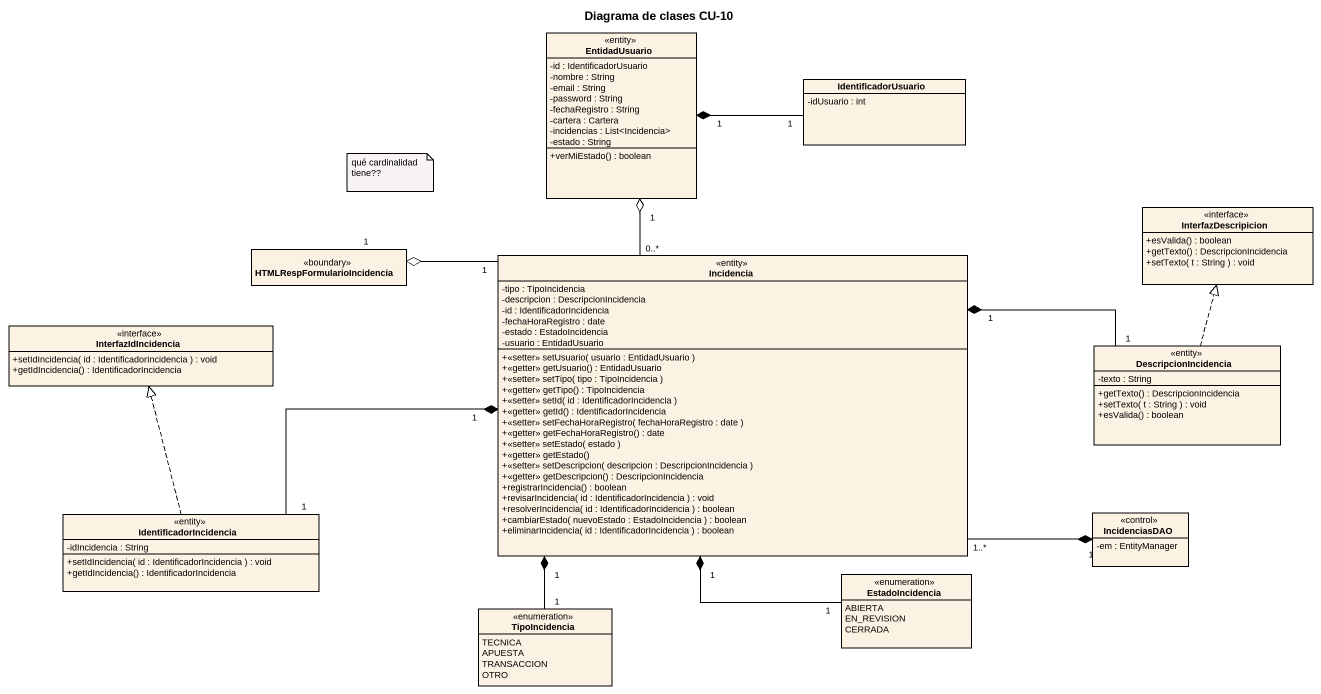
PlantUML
@startuml
title Diagrama de clases CU-10
hide circle
hide empty members
skinparam classAttributeIconSize 0
class EntidadUsuario <<entity>> {
  -id : IdentificadorUsuario
  -nombre : String
  -email : String
  -password : String
  -fechaRegistro : String
  -cartera : Cartera
  -incidencias : List<Incidencia>
  -estado : String
  +verMiEstado() : boolean
}
class IdentificadorUsuario {
  -idUsuario : int
}
interface InterfazDescripicion {
  +esValida() : boolean
  +getTexto() : DescripcionIncidencia
  +setTexto( t : String ) : void
}
class HTMLRespFormularioIncidencia <<boundary>>
class Incidencia <<entity>> {
  -tipo : TipoIncidencia
  -descripcion : DescripcionIncidencia
  -id : IdentificadorIncidencia
  -fechaHoraRegistro : date
  -estado : EstadoIncidencia
  -usuario : EntidadUsuario
  +<<setter>> setUsuario( usuario : EntidadUsuario )
  +<<getter>> getUsuario() : EntidadUsuario
  +<<setter>> setTipo( tipo : TipoIncidencia )
  +<<getter>> getTipo() : TipoIncidencia
  +<<setter>> setId( id : IdentificadorIncidencia )
  +<<getter>> getId() : IdentificadorIncidencia
  +<<setter>> setFechaHoraRegistro( fechaHoraRegistro : date )
  +<<getter>> getFechaHoraRegistro() : date
  +<<setter>> setEstado( estado )
  +<<getter>> getEstado()
  +<<setter>> setDescripcion( descripcion : DescripcionIncidencia )
  +<<getter>> getDescripcion() : DescripcionIncidencia
  +registrarIncidencia() : boolean
  +revisarIncidencia( id : IdentificadorIncidencia ) : void
  +resolverIncidencia( id : IdentificadorIncidencia ) : boolean
  +cambiarEstado( nuevoEstado : EstadoIncidencia ) : boolean
  +eliminarIncidencia( id : IdentificadorIncidencia ) : boolean
}
interface InterfazIdIncidencia {
  +setIdIncidencia( id : IdentificadorIncidencia ) : void
  +getIdIncidencia() : IdentificadorIncidencia
}
class DescripcionIncidencia <<entity>> {
  -texto : String
  +getTexto() : DescripcionIncidencia
  +setTexto( t : String ) : void
  +esValida() : boolean
}
class IdentificadorIncidencia <<entity>> {
  -idIncidencia : String
  +setIdIncidencia( id : IdentificadorIncidencia ) : void
  +getIdIncidencia() : IdentificadorIncidencia
}
class IncidenciasDAO <<control>> {
  -em : EntityManager
}
enum EstadoIncidencia {
  ABIERTA
  EN_REVISION
  CERRADA
}
enum TipoIncidencia {
  TECNICA
  APUESTA
  TRANSACCION
  OTRO
}
EntidadUsuario "1" *-right- "1" IdentificadorUsuario
EntidadUsuario "1" o-- "0..*" Incidencia
HTMLRespFormularioIncidencia "1" o-right- "1" Incidencia
Incidencia "1" *-right- "1" DescripcionIncidencia
Incidencia "1" *-left- "1" IdentificadorIncidencia
Incidencia "1" *-- "1" EstadoIncidencia
Incidencia "1" *-- "1" TipoIncidencia
DescripcionIncidencia .up.|> InterfazDescripicion
IdentificadorIncidencia .up.|> InterfazIdIncidencia
IncidenciasDAO "1" *-left- "1..*" Incidencia
note as N1
  qué cardinalidad tiene??
end note
@enduml
